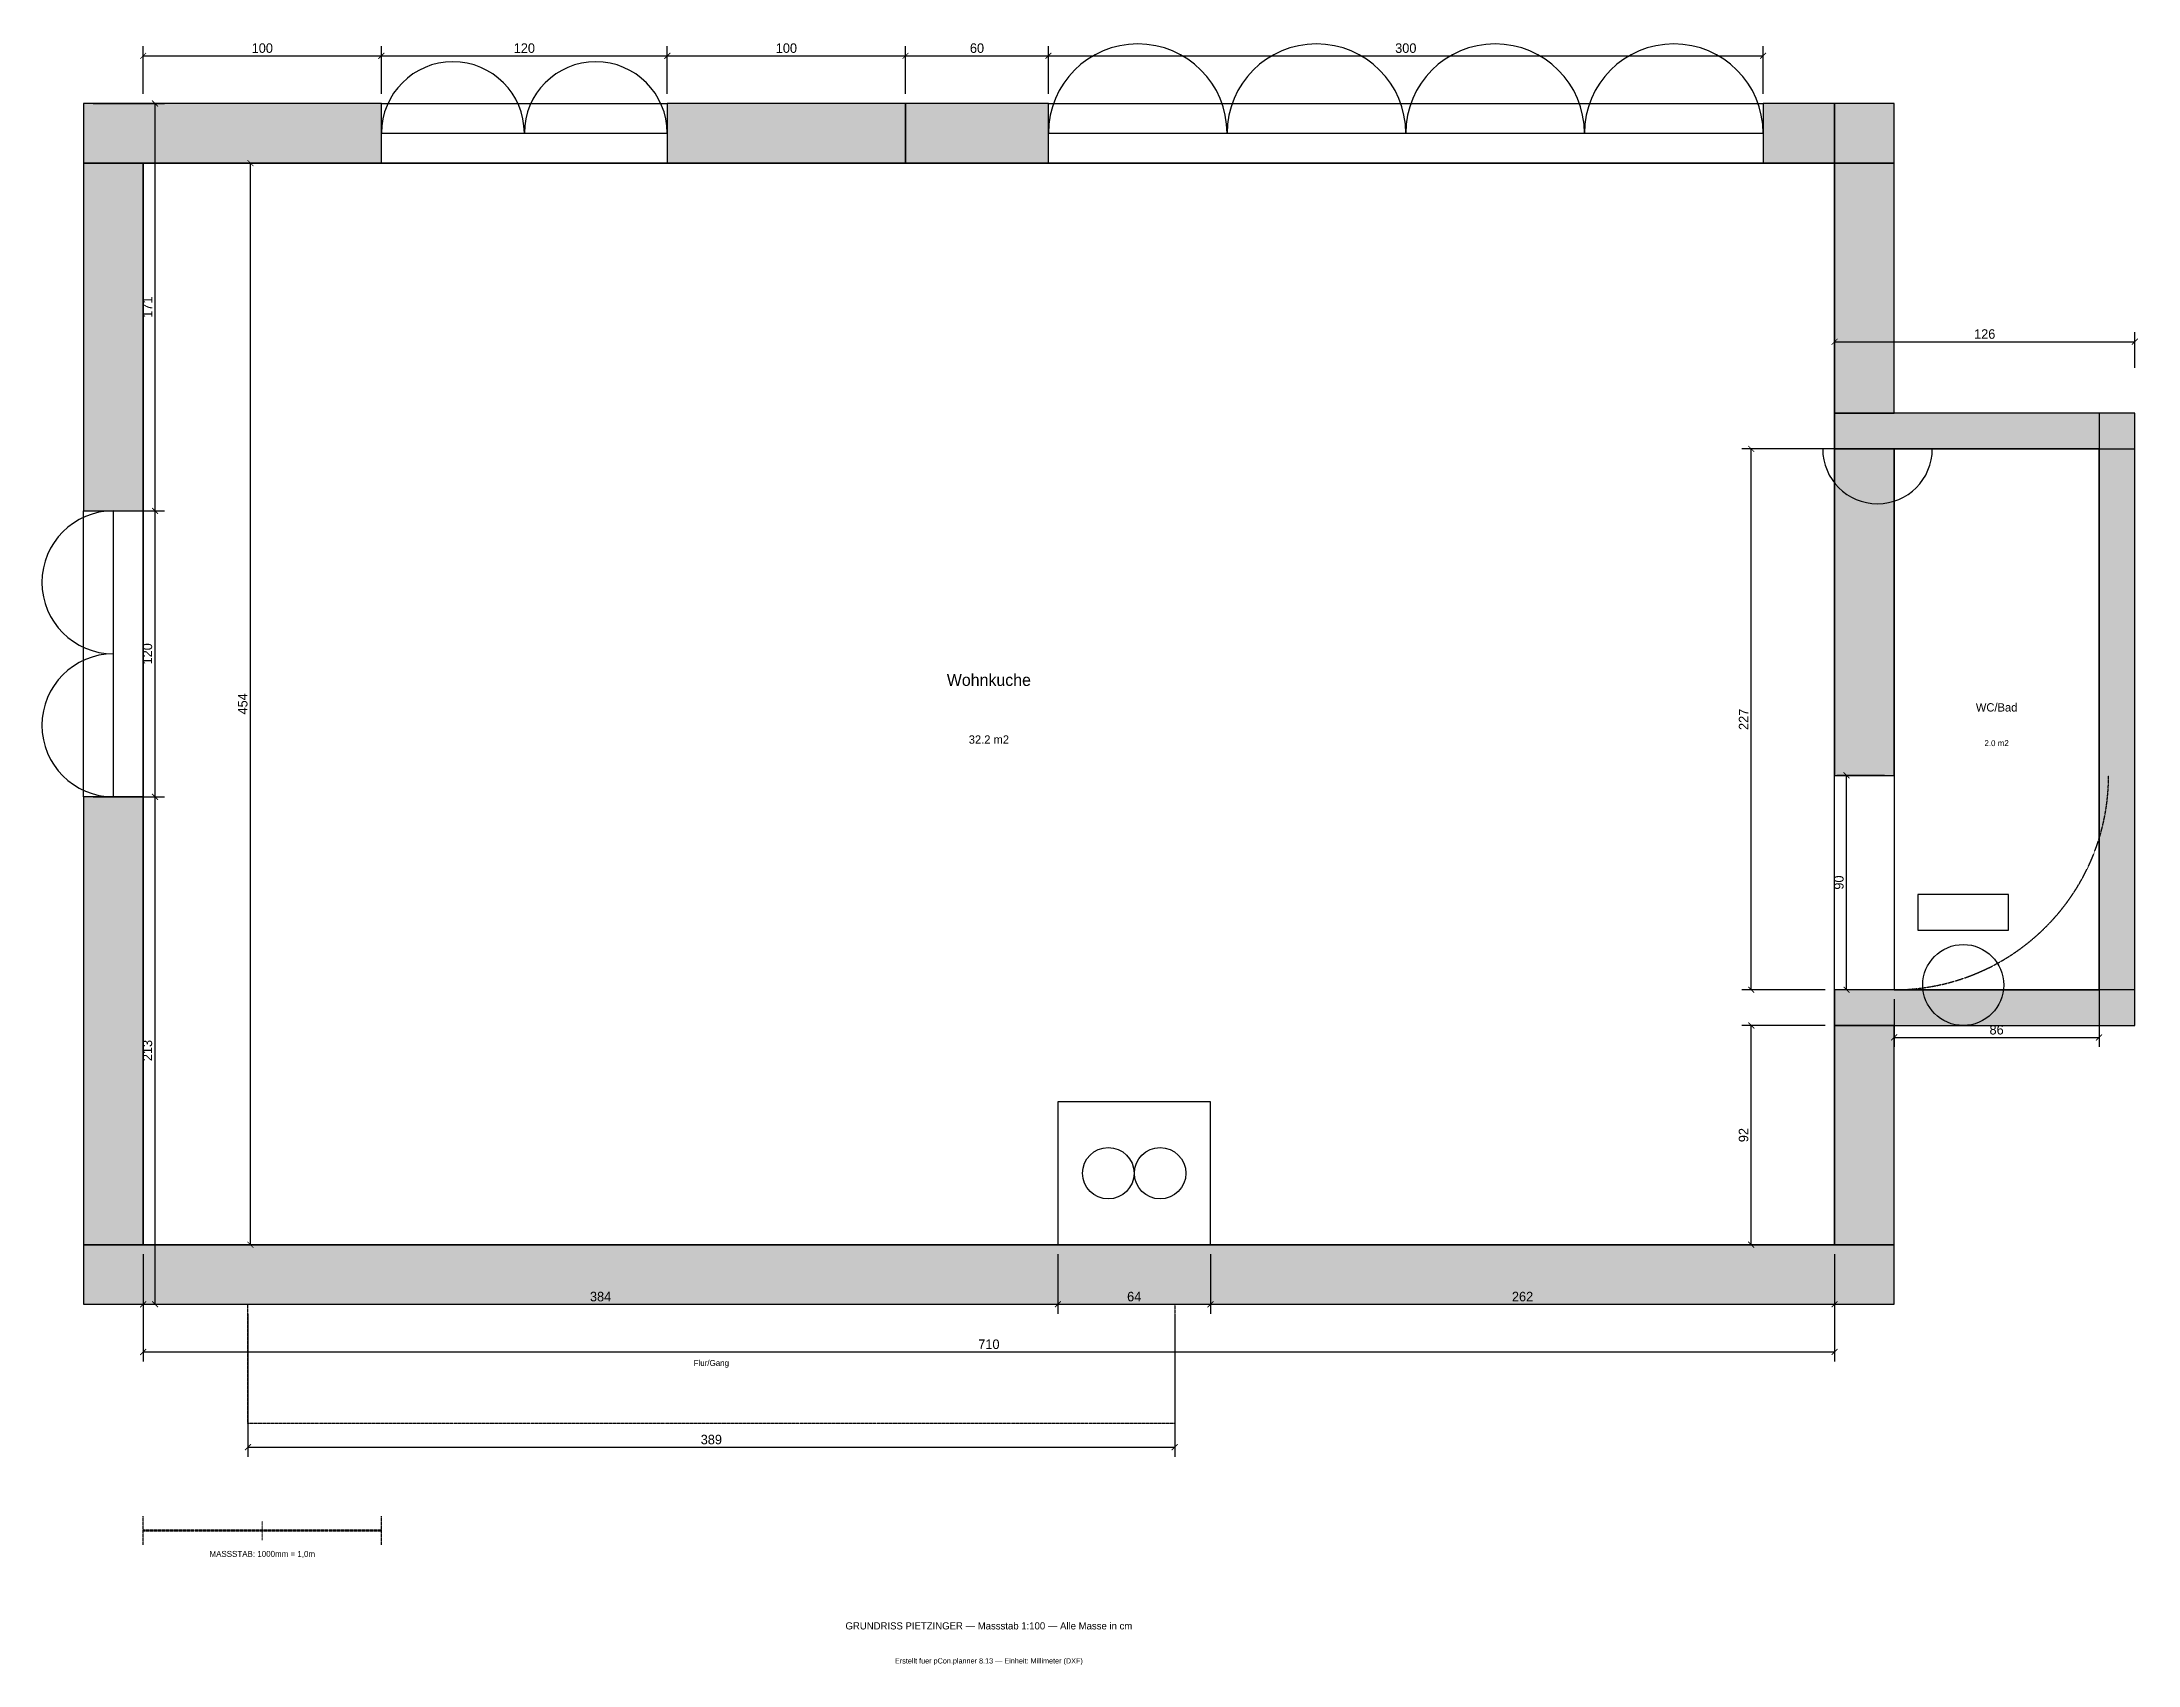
# Model space of a CAD drawing. Header units: millimetres. Extents: x -425 to 8374, y -1764 to 5048.
import ezdxf

# ---------------------------------------------------------------- set-up
doc = ezdxf.new("R2010")
doc.units = ezdxf.units.MM
doc.linetypes.add('DASHED', pattern=[1.524, 1.27, -0.254])
for name, color, linetype in [('A-CORRIDOR', 252, 'Continuous'), ('A-DIMS', 2, 'Continuous'), ('A-DIMS-EXT', 3, 'Continuous'), ('A-DOOR', 1, 'Continuous'), ('A-FIXT-BATH', 140, 'Continuous'), ('A-FIXT-KITCH', 30, 'Continuous'), ('A-GRID', 8, 'DASHED'), ('A-ROOM', 3, 'Continuous'), ('A-ROOM-NAME', 2, 'Continuous'), ('A-TEXT', 7, 'Continuous'), ('A-WALL', 7, 'Continuous'), ('A-WALL-HATCH', 8, 'Continuous'), ('A-WALL-INTR', 9, 'Continuous'), ('A-WALL-INTR-HATCH', 251, 'Continuous'), ('A-WIND', 5, 'Continuous')]:
    doc.layers.add(name, color=color, linetype=linetype)
doc.dimstyles.new('PCON_ARCH', dxfattribs={"dimtxt": 40, "dimasz": 25, "dimexe": 40, "dimexo": 40, "dimgap": 12, "dimtad": 1, "dimdec": 0, "dimlfac": 0.1, "dimrnd": 1, "dimdsep": 46, "dimblk": 'ARCHTICK', "dimcen": 2.5, "dimclrd": 2, "dimclre": 2, "dimclrt": 2, "dimazin": 3, "dimtfac": 1, "dimtmove": 0, "dimatfit": 3})

# ---------------------------------------------------------------- blocks, each defined once
blk = doc.blocks.new('_ARCHTICK')
at = {"color": 0, "linetype": 'BYBLOCK', "const_width": 0.15}
blk.add_lwpolyline([(-0.5, -0.5), (0.5, 0.5)], dxfattribs=at)

msp = doc.modelspace()

# ---------------------------------------------------------------- hatches: boundary and pattern name
at = {"layer": 'A-WALL-HATCH'}
for points in [[(-250, 4540), (1000, 4540), (1000, 4790), (-250, 4790)], [(2200, 4540), (3200, 4540), (3200, 4790), (2200, 4790)], [(3200, 4540), (3800, 4540), (3800, 4790), (3200, 4790)], [(6800, 4540), (7100, 4540), (7100, 4790), (6800, 4790)], [(7100, 4540), (7350, 4540), (7350, 4790), (7100, 4790)], [(-250, 3080), (0, 3080), (0, 4540), (-250, 4540)], [(7100, 3490), (7350, 3490), (7350, 4540), (7100, 4540)], [(7100, 1970), (7350, 1970), (7350, 3340), (7100, 3340)], [(-250, 0), (0, 0), (0, 1880), (-250, 1880)], [(7100, 0), (7350, 0), (7350, 920), (7100, 920)], [(-250, -250), (7350, -250), (7350, 0), (-250, 0)]]:
    msp.add_hatch(color=8, dxfattribs=at).paths.add_polyline_path(points)
at = {"layer": 'A-WALL-INTR-HATCH'}
for points in [[(7100, 3340), (8360, 3340), (8360, 3490), (7100, 3490)], [(8210, 920), (8360, 920), (8360, 3490), (8210, 3490)], [(7100, 920), (8360, 920), (8360, 1070), (7100, 1070)]]:
    msp.add_hatch(color=8, dxfattribs=at).paths.add_polyline_path(points)

# ---------------------------------------------------------------- linework, layer by layer
at = {"layer": 'A-CORRIDOR', "linetype": 'DASHED'}
msp.add_lwpolyline([(440, -250), (4330, -250), (4330, -750), (440, -750)], close=True, dxfattribs=at)
at = {"layer": 'A-DOOR'}
msp.add_line((7350, 1970), (7350, 1070), dxfattribs=at)
at = {"layer": 'A-DOOR', "linetype": 'DASHED'}
msp.add_arc((7350, 1970), 900, 270, 360, dxfattribs=at)
at = {"layer": 'A-FIXT-BATH'}
msp.add_line((7530, 3340), (7030, 3340), dxfattribs=at)
msp.add_lwpolyline([(7830, 1470), (7450, 1470), (7450, 1320), (7830, 1320)], close=True, dxfattribs=at)
msp.add_circle((7640, 1090), 170, dxfattribs=at)
msp.add_arc((7280, 3340), 230, 180, 360, dxfattribs=at)
at = {"layer": 'A-FIXT-KITCH'}
msp.add_lwpolyline([(3840, 0), (4480, 0), (4480, 600), (3840, 600)], close=True, dxfattribs=at)
for centre in [(4051.2, 300), (4268.8, 300)]:
    msp.add_circle(centre, 108, dxfattribs=at)
at = {"layer": 'A-GRID', "lineweight": 30}
for p, q in [((0, -1260), (0, -1140)), ((1000, -1260), (1000, -1140))]:
    msp.add_line(p, q, dxfattribs=at)
at = {"layer": 'A-GRID', "lineweight": 50}
msp.add_line((0, -1200), (1000, -1200), dxfattribs=at)
at = {"layer": 'A-GRID', "lineweight": 18}
msp.add_line((500, -1240), (500, -1160), dxfattribs=at)
at = {"layer": 'A-ROOM', "color": 3}
for points in [[(0, 0), (7100, 0), (7100, 4540), (0, 4540)], [(7350, 1070), (8210, 1070), (8210, 3340), (7350, 3340)]]:
    msp.add_lwpolyline(points, close=True, dxfattribs=at)
at = {"layer": 'A-WALL'}
for points in [[(-250, 4540), (1000, 4540), (1000, 4790), (-250, 4790)], [(2200, 4540), (3200, 4540), (3200, 4790), (2200, 4790)], [(3200, 4540), (3800, 4540), (3800, 4790), (3200, 4790)], [(6800, 4540), (7100, 4540), (7100, 4790), (6800, 4790)], [(7100, 4540), (7350, 4540), (7350, 4790), (7100, 4790)], [(-250, 3080), (0, 3080), (0, 4540), (-250, 4540)], [(7100, 3490), (7350, 3490), (7350, 4540), (7100, 4540)], [(7100, 1970), (7350, 1970), (7350, 3340), (7100, 3340)], [(-250, 0), (0, 0), (0, 1880), (-250, 1880)], [(7100, 0), (7350, 0), (7350, 920), (7100, 920)], [(-250, -250), (7350, -250), (7350, 0), (-250, 0)]]:
    msp.add_lwpolyline(points, close=True, dxfattribs=at)
at = {"layer": 'A-WALL-INTR'}
for points in [[(7100, 3340), (8360, 3340), (8360, 3490), (7100, 3490)], [(8210, 920), (8360, 920), (8360, 3490), (8210, 3490)], [(7100, 920), (8360, 920), (8360, 1070), (7100, 1070)]]:
    msp.add_lwpolyline(points, close=True, dxfattribs=at)
at = {"layer": 'A-WIND'}
for p, q in [((1000, 4790), (2200, 4790)), ((3800, 4790), (6800, 4790)), ((1000, 4665), (2200, 4665)), ((3800, 4665), (6800, 4665)), ((1000, 4540), (2200, 4540)), ((3800, 4540), (6800, 4540)), ((-250, 1880), (-250, 3080)), ((-125, 1880), (-125, 3080)), ((0, 1880), (0, 3080))]:
    msp.add_line(p, q, dxfattribs=at)
for centre, radius, start, end in [((4175, 4665), 375, 0, 180), ((4925, 4665), 375, 0, 180), ((5675, 4665), 375, 0, 180), ((6425, 4665), 375, 0, 180), ((1300, 4665), 300, 0, 180), ((1900, 4665), 300, 0, 180), ((-125, 2780), 300, 90, 270), ((-125, 2180), 300, 90, 270)]:
    msp.add_arc(centre, radius, start, end, dxfattribs=at)

# ---------------------------------------------------------------- texts
at = {"layer": 'A-CORRIDOR', "insert": (2385, -500), "char_height": 25, "attachment_point": 5}
msp.add_mtext('Flur/Gang', dxfattribs=at)
at = {"layer": 'A-GRID', "insert": (500, -1300), "char_height": 25, "attachment_point": 5}
msp.add_mtext('MASSSTAB: 1000mm = 1,0m', dxfattribs=at)
at = {"layer": 'A-ROOM-NAME', "attachment_point": 5}
for s, insert, char_height in [('Wohnkuche', (3550, 2370), 50), ('WC/Bad', (7780, 2255), 35), ('32.2 m\\S2;', (3550, 2120), 35), ('2.0 m\\S2;', (7780, 2105), 25)]:
    msp.add_mtext(s, dxfattribs=dict(at, insert=insert, char_height=char_height))
at = {"layer": 'A-TEXT', "attachment_point": 5}
for s, insert, char_height in [('GRUNDRISS PIETZINGER — Massstab 1:100 — Alle Masse in cm', (3550, -1600), 30), ('Erstellt fuer pCon.planner 8.13 — Einheit: Millimeter (DXF)', (3550, -1750), 22)]:
    msp.add_mtext(s, dxfattribs=dict(at, insert=insert, char_height=char_height))

# ---------------------------------------------------------------- dimensions: what is measured, and where the dimension line sits
at = {"layer": 'A-DIMS'}
for base, p1, p2 in [((0, 4990), (0, 4790), (1000, 4790)), ((1000, 4990), (1000, 4790), (2200, 4790)), ((2200, 4990), (2200, 4790), (3200, 4790)), ((3200, 4990), (3200, 4790), (3800, 4790)), ((3800, 4990), (3800, 4790), (6800, 4790)), ((7100, 3790), (7100, 3640), (8360, 3640)), ((7350, 870), (7350, 1070), (8210, 1070)), ((0, -450), (0, 0), (7100, 0)), ((0, -250), (0, 0), (3840, 0)), ((3840, -250), (3840, 0), (4480, 0)), ((4480, -250), (4480, 0), (7100, 0)), ((440, -850), (440, -250), (4330, -250))]:
    msp.add_linear_dim(base=base, p1=p1, p2=p2, dimstyle='PCON_ARCH', override={"dimtad": 1}, dxfattribs=at).render()
for base, p1, p2 in [((450, 0), (0, 0), (0, 4540)), ((6750, 1070), (7100, 1070), (7100, 3340)), ((7150, 1070), (7350, 1070), (7350, 1970)), ((6750, 0), (7100, 0), (7100, 920))]:
    msp.add_linear_dim(base=base, p1=p1, p2=p2, angle=90, dimstyle='PCON_ARCH', override={"dimtad": 1}, dxfattribs=at).render()
at = {"layer": 'A-DIMS-EXT'}
for base, p1, p2 in [((50, 3080), (-250, 3080), (-250, 4790)), ((50, 1880), (-250, 1880), (-250, 3080)), ((50, -250), (-250, -250), (-250, 1880))]:
    msp.add_linear_dim(base=base, p1=p1, p2=p2, angle=90, dimstyle='PCON_ARCH', override={"dimtad": 1}, dxfattribs=at).render()

doc.saveas('drawing.dxf')
